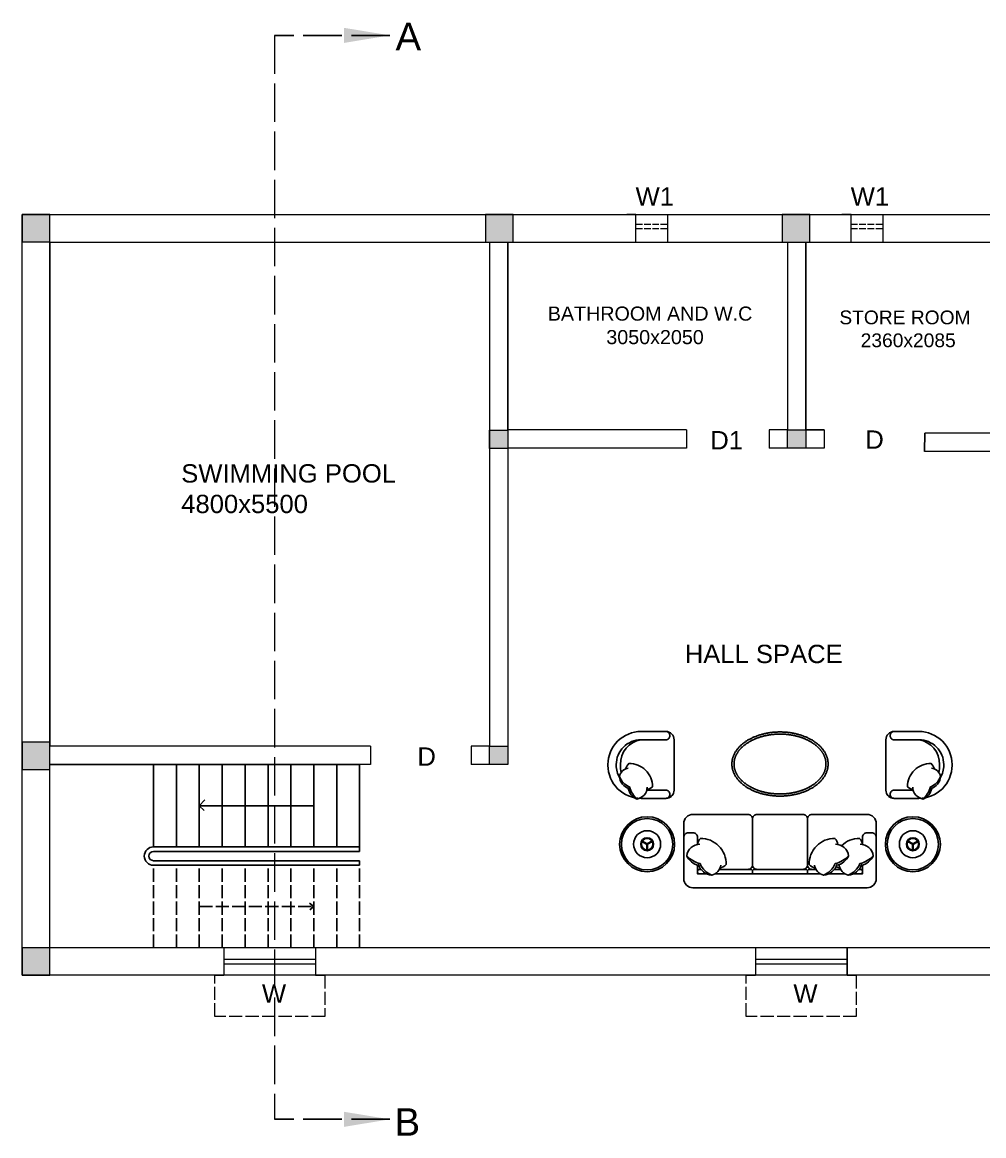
# Model space of a CAD drawing. Header units: millimetres. Extents: x 98839 to 175421, y 74144 to 114536.
# Drawn here: x 159311 to 169804, y 102185 to 114336 of the extents above; entities that cross this region are included whole.
import ezdxf

# ---------------------------------------------------------------- set-up
doc = ezdxf.new("R2010")
doc.units = ezdxf.units.MM
doc.linetypes.add('ACAD_ISO02W100', pattern=[15, 12, -3])
doc.layers.add('staircase', color=1, linetype='Continuous')
doc.styles.get("Standard").update_dxf_attribs({"font": 'Arial.ttf'})
doc.dimstyles.new('ISO-25', dxfattribs={"dimtxt": 2.5, "dimasz": 2.5, "dimexe": 1.25, "dimexo": 0.625, "dimtad": 1, "dimtxsty": 'Standard', "dimcen": 2.5, "dimadec": 0, "dimazin": 0, "dimtfac": 1, "dimtmove": 0, "dimatfit": 3, "dimfxl": 1, "dimarcsym": 0})

msp = doc.modelspace()

# ---------------------------------------------------------------- hatches: boundary and pattern name
at = {"lineweight": 0}
h = msp.add_hatch(color=256, dxfattribs=at)
h.dxf.hatch_style = 1
h.paths.add_polyline_path([(159611.09907, 112238.66739), (159311.09907, 112238.66739), (159311.09907, 111938.66739), (159611.09907, 111938.66739)])
h = msp.add_hatch(color=256, dxfattribs=at)
h.dxf.hatch_style = 1
h.paths.add_polyline_path([(164668.06142, 112236.5634), (164368.06142, 112236.5634), (164368.06142, 111936.5634), (164668.06142, 111936.5634)])
h = msp.add_hatch(color=256, dxfattribs=at)
h.dxf.hatch_style = 1
h.paths.add_polyline_path([(167905.82621, 112236.5634), (167605.82621, 112236.5634), (167605.82621, 111936.5634), (167905.82621, 111936.5634)])
h = msp.add_hatch(color=256, dxfattribs=at)
h.dxf.hatch_style = 1
h.paths.add_polyline_path([(164611.09907, 109883.47159), (164411.09907, 109883.47159), (164411.09907, 109683.47159), (164611.09907, 109683.47159)])
h = msp.add_hatch(color=256, dxfattribs=at)
h.dxf.hatch_style = 1
h.paths.add_polyline_path([(167861.09907, 109886.5634), (167661.09907, 109886.5634), (167661.09907, 109686.5634), (167861.09907, 109686.5634)])
h = msp.add_hatch(color=256, dxfattribs=at)
h.dxf.hatch_style = 1
h.paths.add_polyline_path([(159611.09907, 106481.56617), (159311.09907, 106481.56617), (159311.09907, 106181.56617), (159611.09907, 106181.56617)])
h = msp.add_hatch(color=256, dxfattribs=at)
h.dxf.hatch_style = 1
h.paths.add_polyline_path([(164611.09907, 106436.5634), (164411.09907, 106436.5634), (164411.09907, 106236.5634), (164611.09907, 106236.5634)])
h = msp.add_hatch(color=256, dxfattribs=at)
h.dxf.hatch_style = 1
h.paths.add_polyline_path([(159611.09907, 104236.5634), (159311.09907, 104236.5634), (159311.09907, 103936.5634), (159611.09907, 103936.5634)])

# ---------------------------------------------------------------- linework, layer by layer
at = {"color": 5, "linetype": 'ACAD_ISO02W100', "lineweight": 0, "ltscale": 35}
msp.add_line((162062.59907, 114192.93994), (162062.59907, 102364.1296), dxfattribs=at)
at = {"linetype": 'ACAD_ISO02W100', "lineweight": 0}
for p, q in [((166007.71298, 112236.5634), (165907.71298, 112236.5634)), ((168355.6269, 112236.5634), (168255.6269, 112236.5634)), ((161512.59907, 104111.5634), (162512.59907, 104111.5634)), ((161512.59907, 104061.5634), (162512.59907, 104061.5634)), ((167312.59907, 104111.5634), (168312.59907, 104111.5634)), ((167312.59907, 104061.5634), (168312.59907, 104061.5634)), ((161412.59907, 103936.5634), (161512.59907, 103936.5634)), ((162512.59907, 103936.5634), (162612.59907, 103936.5634)), ((167212.59907, 103936.5634), (167312.59907, 103936.5634)), ((168312.59907, 103936.5634), (168412.59907, 103936.5634))]:
    msp.add_line(p, q, dxfattribs=at)
at = {"lineweight": 0}
for p, q in [((166007.71298, 111936.5634), (166007.71298, 112236.5634)), ((166357.71298, 111936.5634), (166357.71298, 112236.5634)), ((168355.6269, 111936.5634), (168355.6269, 112236.5634)), ((168705.6269, 111936.5634), (168705.6269, 112236.5634)), ((159611.09907, 106436.5634), (159611.09907, 111936.5634)), ((159611.09907, 111936.5634), (164411.09907, 111936.5634)), ((159611.09907, 106436.5634), (159611.09907, 111936.5634)), ((159611.09907, 111936.5634), (159611.09907, 106436.5634)), ((164411.09907, 111936.5634), (164411.09907, 106436.5634)), ((164611.09907, 111936.5634), (164611.09907, 109886.5634)), ((164611.09907, 111936.5634), (166611.09907, 111936.5634)), ((164611.09907, 110636.5634), (164611.09907, 111936.5634)), ((164611.09907, 111936.5634), (167661.09907, 111936.5634)), ((164611.09907, 109886.5634), (164611.09907, 111936.5634)), ((167661.09907, 111936.5634), (167661.09907, 109886.5634)), ((167861.09907, 111936.5634), (167861.09907, 109886.5634)), ((167861.09907, 111936.5634), (169411.09907, 111936.5634)), ((167861.09907, 109886.5634), (167861.09907, 111936.5634)), ((169411.09907, 111936.5634), (170211.09907, 111936.5634)), ((166561.09907, 109886.5634), (164611.09907, 109886.5634)), ((166561.09907, 109886.5634), (166561.09907, 109686.5634)), ((167661.09907, 109886.5634), (167461.09907, 109886.5634)), ((167461.09907, 109886.5634), (167461.09907, 109686.5634)), ((168061.09907, 109886.5634), (167861.09907, 109886.5634)), ((167861.09907, 109886.5634), (168061.09907, 109886.5634)), ((170219.21302, 109853.09384), (169161.09907, 109853.09384)), ((164611.09907, 109686.5634), (164611.09907, 106236.5634)), ((166561.09907, 109686.5634), (164611.09907, 109686.5634)), ((167861.09907, 109686.5634), (167461.09907, 109686.5634)), ((168061.09907, 109686.5634), (167861.09907, 109686.5634)), ((170419.21302, 109653.09384), (169156.38845, 109653.09384)), ((163111.09907, 106436.5634), (159611.09907, 106436.5634)), ((163111.09907, 106436.5634), (163111.09907, 106236.5634)), ((164411.09907, 106436.5634), (164211.09907, 106436.5634)), ((164211.09907, 106436.5634), (164211.09907, 106236.5634)), ((163111.09907, 106236.5634), (159611.09907, 106236.5634)), ((164611.09907, 106236.5634), (164211.09907, 106236.5634)), ((161512.59907, 104236.5634), (161512.59907, 103936.5634)), ((161512.59907, 104236.5634), (161512.59907, 103936.5634)), ((162512.59907, 104236.5634), (162512.59907, 103936.5634)), ((162512.59907, 104236.5634), (162512.59907, 103936.5634)), ((167312.59907, 104236.5634), (167312.59907, 103936.5634)), ((167312.59907, 104236.5634), (167312.59907, 103936.5634)), ((168312.59907, 103936.5634), (168312.59907, 104236.5634)), ((168312.59907, 104236.5634), (168312.59907, 103936.5634)), ((168312.59907, 104236.5634), (168312.59907, 103936.5634)), ((170411.09907, 103936.5634), (168312.59907, 103936.5634)), ((170411.09907, 103936.5634), (168312.60312, 103932.4395))]:
    msp.add_line(p, q, dxfattribs=at)
at = {"linetype": 'ACAD_ISO02W100', "lineweight": 0, "ltscale": 6}
for p, q in [((166007.71298, 112131.5634), (166357.71298, 112131.5634)), ((166007.71298, 112086.5634), (166357.71298, 112086.5634)), ((168355.6269, 112131.5634), (168705.6269, 112131.5634)), ((168355.6269, 112086.5634), (168705.6269, 112086.5634))]:
    msp.add_line(p, q, dxfattribs=at)
at = {"color": 7}
msp.add_line((169161.09907, 109853.09384), (169156.38845, 109653.09384), dxfattribs=at)
at = {"color": 3}
msp.add_line((162493.09907, 105786.5634), (161243.09907, 105786.5634), dxfattribs=at)
at = {"color": 7, "ltscale": 0.03}
for p, q in [((166129.06219, 105363.5782), (166067.99627, 105398.83463)), ((166132.21219, 105369.03416), (166071.14627, 105404.29059)), ((166127.48719, 105366.30618), (166127.48719, 105295.79333)), ((166129.06219, 105369.03416), (166190.12811, 105404.29059)), ((166132.21219, 105363.5782), (166193.27811, 105398.83463)), ((166133.78719, 105366.30618), (166133.78719, 105295.79333)), ((169029.06219, 105363.5782), (168967.99627, 105398.83463)), ((169032.21219, 105369.03416), (168971.14627, 105404.29059)), ((169027.48719, 105366.30618), (169027.48719, 105295.79333)), ((169029.06219, 105369.03416), (169090.12811, 105404.29059)), ((169032.21219, 105363.5782), (169093.27811, 105398.83463)), ((169033.78719, 105366.30618), (169033.78719, 105295.79333))]:
    msp.add_line(p, q, dxfattribs=at)
at = {"color": 3, "linetype": 'ACAD_ISO02W100', "ltscale": 12}
for p, q in [((161243.09907, 104686.5634), (162493.09907, 104686.5634)), ((162493.09907, 104686.5634), (162446.87786, 104724.13383)), ((162493.09907, 104686.5634), (162449.20737, 104650.92683))]:
    msp.add_line(p, q, dxfattribs=at)
at = {"linetype": 'ACAD_ISO02W100', "lineweight": 0, "ltscale": 12}
for p, q in [((161412.59907, 103486.5634), (161412.59907, 103936.5634)), ((162612.59907, 103936.5634), (162612.59907, 103486.5634)), ((167212.59907, 103486.5634), (167212.59907, 103936.5634)), ((168412.59907, 103936.5634), (168412.59907, 103486.5634)), ((162612.59907, 103486.5634), (161512.59907, 103486.5634)), ((168412.59907, 103486.5634), (167312.59907, 103486.5634))]:
    msp.add_line(p, q, dxfattribs=at)
at = {"linetype": 'ACAD_ISO02W100', "lineweight": 0, "ltscale": 15}
for p, q in [((161512.59907, 103486.5634), (161412.59907, 103486.5634)), ((167312.59907, 103486.5634), (167212.59907, 103486.5634))]:
    msp.add_line(p, q, dxfattribs=at)
at = {"lineweight": 0}
for points in [[(159311.09907, 111938.66739), (159611.09907, 111938.66739), (159611.09907, 112238.66739), (159311.09907, 112238.66739)], [(164368.06142, 111936.5634), (164668.06142, 111936.5634), (164668.06142, 112236.5634), (164368.06142, 112236.5634)], [(167605.82621, 111936.5634), (167905.82621, 111936.5634), (167905.82621, 112236.5634), (167605.82621, 112236.5634)], [(164411.09907, 109883.47159), (164611.09907, 109883.47159), (164611.09907, 109683.47159), (164411.09907, 109683.47159)], [(167661.09907, 109886.5634), (167861.09907, 109886.5634), (167861.09907, 109686.5634), (167661.09907, 109686.5634)], [(159311.09907, 106181.56617), (159611.09907, 106181.56617), (159611.09907, 106481.56617), (159311.09907, 106481.56617)], [(164411.09907, 106436.5634), (164611.09907, 106436.5634), (164611.09907, 106236.5634), (164411.09907, 106236.5634)], [(159311.09907, 103936.5634), (159611.09907, 103936.5634), (159611.09907, 104236.5634), (159311.09907, 104236.5634)]]:
    msp.add_lwpolyline(points, close=True, dxfattribs=at)
for points in [[(170411.09907, 103936.5634), (159311.09907, 103936.5634), (159311.09907, 112236.5634), (174971.09907, 112236.5634), (174971.09907, 105436.5634)], [(164611.09907, 111936.5634), (167661.09907, 111936.5634)], [(166811.09907, 111936.5634), (167661.09907, 111936.5634)], [(167861.09907, 111936.5634), (169411.09907, 111936.5634)], [(167861.09907, 111936.5634), (169161.09907, 111936.5634)], [(168061.09907, 109886.5634), (168061.09907, 109686.5634)], [(170211.09907, 104236.5634), (159611.09907, 104236.5634), (159611.09907, 106236.5634)]]:
    msp.add_lwpolyline(points, dxfattribs=at)
at = {"color": 7, "ltscale": 0.03}
for points in [[(166424.57379, 106231.30618), (166424.57379, 106506.30618, 0.414213563), (166334.40986, 106596.47012), (166063.91805, 106596.47012, 0.4142135624), (165703.26232, 106235.81438), (165703.26232, 106231.30618), (165703.26232, 106226.79799, 0.4142135624), (166063.91805, 105866.14225), (166334.40986, 105866.14225, 0.414213563), (166424.57379, 105956.30618), (166424.57379, 106231.30618)], [(168736.70058, 106231.30618), (168736.70058, 106506.30618, -0.414213563), (168826.86452, 106596.47012), (169097.35632, 106596.47012, -0.4142135624), (169458.01206, 106235.81438), (169458.01206, 106231.30618), (169458.01206, 106226.79799, -0.4142135624), (169097.35632, 105866.14225), (168826.86452, 105866.14225, -0.414213563), (168736.70058, 105956.30618), (168736.70058, 106231.30618)]]:
    msp.add_lwpolyline(points, format="xyb", dxfattribs=at)
at = {"color": 7}
for points in [[(166063.91359, 106506.30618), (166334.40986, 106506.30618, 0.4142135624), (166379.49182, 106551.38815), (166379.49182, 106551.38815, 0.4142135624), (166334.40986, 106596.47012)], [(169097.36079, 106506.30618), (168826.86452, 106506.30618, -0.4142135624), (168781.78255, 106551.38815), (168781.78255, 106551.38815, -0.4142135624), (168826.86452, 106596.47012)], [(166063.91805, 106506.30618, 0.4142135624), (165793.42625, 106235.81438), (165793.42625, 106231.30618)], [(166063.91805, 106506.30618, 0.3727189106), (165838.50822, 106235.81438), (165838.50822, 106231.30618)], [(169097.35632, 106506.30618, -0.3727189106), (169322.76616, 106235.81438), (169322.76616, 106231.30618)], [(169097.35632, 106506.30618, -0.4142135624), (169367.84813, 106235.81438), (169367.84813, 106231.30618)], [(165829.10304, 106092.53063, -0.1305914895), (165793.42625, 106226.79799), (165793.42625, 106231.30618)], [(165848.22226, 106149.93579, -0.0723842364), (165838.50822, 106226.79799), (165838.50822, 106231.30618)], [(166129.29525, 105965.22448, 0.1655406299), (166188.86107, 105993.11362, 0.4259891687), (165930.60136, 106246.30269, 0.1215233233), (165895.00477, 106186.20046, -7.1154642914)], [(169031.97913, 105965.22448, -0.1655406299), (168972.41331, 105993.11362, -0.4259891687), (169230.67301, 106246.30269, -0.1215233233), (169266.26961, 106186.20046, 7.1154642914)], [(169313.05211, 106149.93579, 0.0723842364), (169322.76616, 106226.79799), (169322.76616, 106231.30618)], [(169332.17134, 106092.53063, 0.1305914895), (169367.84813, 106226.79799), (169367.84813, 106231.30618)], [(165934.75689, 105972.32708, -0.3066634949), (165827.29747, 106106.79034, -0.3063299663), (165925.43616, 106194.63146, 0.8728471598)], [(166018.40967, 105858.76841, -0.1477298759), (165940.93174, 105990.53008, -0.2133427586), (165827.29747, 106106.79034, -0.1786618102)], [(169142.86471, 105858.76841, 0.1477298759), (169220.34263, 105990.53008, 0.2133427586), (169333.9769, 106106.79034, 0.1786618102)], [(169226.51749, 105972.32708, 0.3066634949), (169333.9769, 106106.79034, 0.3063299663), (169235.83822, 106194.63146, -0.8728471598)], [(166132.04394, 105987.94651, -0.3567723648), (166018.40967, 105858.76841, -0.2495420503), (165924.76537, 105975.81562, 9.6168803477)], [(166127.1273, 105956.30618), (166334.40986, 105956.30618, -0.4142135624), (166379.49182, 105911.22422), (166379.49182, 105911.22422, -0.4142135624), (166334.40986, 105866.14225)], [(169034.14708, 105956.30618), (168826.86452, 105956.30618, 0.4142135624), (168781.78255, 105911.22422), (168781.78255, 105911.22422, 0.4142135624), (168826.86452, 105866.14225)], [(169029.23044, 105987.94651, 0.3567723648), (169142.86471, 105858.76841, 0.2495420503), (169236.50901, 105975.81562, -9.6168803477)], [(167230.63719, 105091.30618, 0.4142135624), (167280.63719, 105141.30618), (167280.63719, 105641.30618, 0.4142135624)], [(167930.63719, 105091.30618, -0.4142135624), (167880.63719, 105141.30618), (167880.63719, 105641.30618, -0.4142135624)], [(166530.63719, 105441.30618, -0.4142135624), (166580.63719, 105491.30618), (166630.63719, 105491.30618, -0.4142135624), (166680.63719, 105441.30618), (166680.63719, 105363.83798)], [(168480.63719, 105363.83798), (168480.63719, 105441.30618, -0.4142135624), (168530.63719, 105491.30618), (168580.63719, 105491.30618, -0.4142135624), (168630.63719, 105441.30618)], [(166705.72918, 105366.86398, 0.3567723648), (166562.45893, 105240.83324, 0.2495420503), (166692.27493, 105136.9732, -9.6168803477)], [(166680.52839, 105363.81544, -0.1655406299), (166711.45998, 105429.87935, -0.4259891687), (166992.26968, 105143.44585, -0.1215233233), (166925.61084, 105103.96599, 7.1154642914)], [(168211.39792, 105363.81544, 0.1655406299), (168180.46633, 105429.87935, 0.4259891687), (167899.65663, 105143.44585, 0.1215233233), (167966.31547, 105103.96599, -7.1154642914)], [(168186.19713, 105366.86398, -0.3567723648), (168329.46738, 105240.83324, -0.2495420503), (168199.65138, 105136.9732, 9.6168803477)], [(168480.74599, 105363.81544, 0.1655406299), (168449.8144, 105429.87935, 0.2002311474), (168251.33271, 105349.41985, 0.1215233233)], [(168455.54519, 105366.86398, -0.3567723648), (168598.81544, 105240.83324, -0.2495420503), (168468.99945, 105136.9732, 9.6168803477)], [(166562.45893, 105240.83324, 0.1477298759), (166708.5946, 105154.90318, 0.2133427586), (166837.5378, 105028.87245, 0.1786618102)], [(168329.46738, 105240.83324, -0.1477298759), (168183.33171, 105154.90318, -0.2133427586), (168054.38851, 105028.87245, -0.1786618102)], [(168598.81544, 105240.83324, -0.1477298759), (168452.67977, 105154.90318, -0.2133427586), (168323.73658, 105028.87245, -0.1786618102)], [(166688.40583, 105148.05471, 0.3066634949), (166837.5378, 105028.87245, 0.3063299663), (166934.96159, 105137.71717, -0.8728471598)], [(167330.63719, 105091.30618, -0.4142135624), (167280.63719, 105141.30618)], [(167830.63719, 105091.30618, 0.4142135624), (167880.63719, 105141.30618)], [(168203.52048, 105148.05471, -0.3066634949), (168054.38851, 105028.87245, -0.3063299663), (167956.96472, 105137.71717, 0.8728471598)], [(168193.7442, 105123.51358, 0.071865379), (168235.66353, 105103.96599, -7.1154642914)], [(168472.86855, 105148.05471, -0.3066634949), (168323.73658, 105028.87245, -0.3063299663), (168226.31278, 105137.71717, 0.8728471598)], [(168375.45106, 105041.30618), (168480.63719, 105041.30618), (168480.63719, 105139.56808, -0.4142135624)], [(166718.79299, 105091.30618), (166700.63719, 105091.30618, 0.4142135624), (166680.63719, 105071.30618), (166680.63719, 105061.30618, 0.4142135624), (166700.63719, 105041.30618)], [(166700.63719, 105041.30618), (166785.82331, 105041.30618, 0.4142135624)], [(166869.00518, 105041.30618), (167260.63719, 105041.30618, 0.4142135624), (167280.63719, 105061.30618), (167280.63719, 105071.30618, 0.4142135624), (167260.63719, 105091.30618), (166919.35212, 105091.30618, 0.4142135624)], [(168022.92113, 105041.30618), (167900.63719, 105041.30618, -0.4142135624), (167880.63719, 105061.30618), (167880.63719, 105071.30618, -0.4142135624), (167900.63719, 105091.30618), (167972.57419, 105091.30618, -0.4142135624)], [(168292.2692, 105041.30618), (168106.103, 105041.30618, -0.4142135624)], [(168173.13332, 105091.30618), (168241.92226, 105091.30618, -0.4142135624)], [(168460.63719, 105041.30618), (168375.45106, 105041.30618, -0.4142135624)], [(168442.48138, 105091.30618), (168460.63719, 105091.30618, -0.4142135624), (168480.63719, 105071.30618), (168480.63719, 105061.30618, -0.4142135624), (168460.63719, 105041.30618)]]:
    msp.add_lwpolyline(points, format="xyb", dxfattribs=at)
at = {"color": 3}
msp.add_lwpolyline([(161297.78306, 105733.05126), (161243.09907, 105786.5634), (161304.38001, 105849.18631)], dxfattribs=at)
at = {"color": 7, "ltscale": 0.03}
msp.add_lwpolyline([(166530.63719, 105591.30618, -0.4142135624), (166630.63719, 105691.30618), (167230.63719, 105691.30618, -0.4142135624), (167280.63719, 105641.30618, -0.4142135624), (167330.63719, 105691.30618), (167830.63719, 105691.30618, -0.4142135624), (167880.63719, 105641.30618, -0.4142135624), (167930.63719, 105691.30618), (168530.63719, 105691.30618, -0.4142135624), (168630.63719, 105591.30618), (168630.63719, 104991.30618, -0.4142135624), (168530.63719, 104891.30618), (166630.63719, 104891.30618, -0.4142135624), (166530.63719, 104991.30618)], format="xyb", close=True, dxfattribs=at)
at = {"color": 7}
for points in [[(166680.63719, 105139.56808), (166680.63719, 105041.30618), (166785.82331, 105041.30618)], [(166869.00518, 105041.30618), (168022.92113, 105041.30618)], [(168106.103, 105041.30618), (168292.2692, 105041.30618)]]:
    msp.add_lwpolyline(points, dxfattribs=at)
msp.add_lwpolyline([(167860.63719, 105041.30618), (167300.63719, 105041.30618, -0.4142135624), (167280.63719, 105061.30618), (167280.63719, 105071.30618, -0.4142135624), (167300.63719, 105091.30618), (167860.63719, 105091.30618, -0.4142135624), (167880.63719, 105071.30618), (167880.63719, 105061.30618, -0.4142135624)], format="xyb", close=True, dxfattribs=at)
at = {"color": 7, "ltscale": 0.03}
msp.add_polyline3d([(167055.63719, 106241.30618, 0), (167055.7312, 106234.68274, 0), (167056.01322, 106228.06167, 0), (167056.48313, 106221.44534, 0), (167057.14076, 106214.83612, 0), (167057.98589, 106208.23639, 0), (167059.01822, 106201.6485, 0), (167060.23736, 106195.07481, 0), (167061.64288, 106188.51768, 0), (167063.23429, 106181.97946, 0), (167065.011, 106175.46248, 0), (167066.97239, 106168.96909, 0), (167069.11775, 106162.5016, 0), (167071.44631, 106156.06234, 0), (167073.95725, 106149.65361, 0), (167076.64965, 106143.27771, 0), (167079.52256, 106136.93691, 0), (167082.57494, 106130.6335, 0), (167085.80571, 106124.36972, 0), (167089.2137, 106118.14783, 0), (167092.7977, 106111.97004, 0), (167096.55642, 106105.83858, 0), (167100.48852, 106099.75563, 0), (167104.59258, 106093.72339, 0), (167108.86715, 106087.744, 0), (167113.31067, 106081.8196, 0), (167117.92158, 106075.95233, 0), (167122.69821, 106070.14429, 0), (167127.63885, 106064.39754, 0), (167132.74173, 106058.71415, 0), (167138.00503, 106053.09617, 0), (167143.42686, 106047.54558, 0), (167149.00528, 106042.0644, 0), (167154.73829, 106036.65457, 0), (167160.62384, 106031.31805, 0), (167166.65982, 106026.05673, 0), (167172.84407, 106020.8725, 0), (167179.17436, 106015.76722, 0), (167185.64845, 106010.74272, 0), (167192.264, 106005.8008, 0), (167199.01865, 106000.94322, 0), (167205.90998, 105996.17174, 0), (167212.93552, 105991.48804, 0), (167220.09275, 105986.89382, 0), (167227.37911, 105982.39072, 0), (167234.792, 105977.98036, 0), (167242.32875, 105973.6643, 0), (167249.98666, 105969.4441, 0), (167257.76301, 105965.32127, 0), (167265.65498, 105961.29728, 0), (167273.65978, 105957.37359, 0), (167281.77451, 105953.55158, 0), (167289.99629, 105949.83263, 0), (167298.32216, 105946.21808, 0), (167306.74915, 105942.70921, 0), (167315.27422, 105939.30729, 0), (167323.89434, 105936.01353, 0), (167332.60641, 105932.82911, 0), (167341.40732, 105929.75517, 0), (167350.29391, 105926.79282, 0), (167359.26299, 105923.94311, 0), (167368.31136, 105921.20707, 0), (167377.43578, 105918.58567, 0), (167386.63298, 105916.07986, 0), (167395.89966, 105913.69052, 0), (167405.2325, 105911.41853, 0), (167414.62816, 105909.26468, 0), (167424.08328, 105907.22976, 0), (167433.59448, 105905.31449, 0), (167443.15833, 105903.51955, 0), (167452.77143, 105901.8456, 0), (167462.43032, 105900.29322, 0), (167472.13155, 105898.86298, 0), (167481.87164, 105897.55539, 0), (167491.6471, 105896.37091, 0), (167501.45443, 105895.30998, 0), (167511.29013, 105894.37296, 0), (167521.15066, 105893.5602, 0), (167531.03249, 105892.87199, 0), (167540.9321, 105892.30857, 0), (167550.84592, 105891.87014, 0), (167560.77041, 105891.55687, 0), (167570.70202, 105891.36886, 0), (167580.63719, 105891.30618, 0), (167590.57236, 105891.36886, 0), (167600.50396, 105891.55687, 0), (167610.42846, 105891.87014, 0), (167620.34228, 105892.30857, 0), (167630.24188, 105892.87199, 0), (167640.12372, 105893.5602, 0), (167649.98425, 105894.37296, 0), (167659.81994, 105895.30998, 0), (167669.62728, 105896.37091, 0), (167679.40274, 105897.55539, 0), (167689.14283, 105898.86298, 0), (167698.84406, 105900.29322, 0), (167708.50295, 105901.8456, 0), (167718.11604, 105903.51955, 0), (167727.6799, 105905.31449, 0), (167737.19109, 105907.22976, 0), (167746.64621, 105909.26468, 0), (167756.04188, 105911.41853, 0), (167765.37472, 105913.69052, 0), (167774.6414, 105916.07986, 0), (167783.83859, 105918.58567, 0), (167792.96301, 105921.20707, 0), (167802.01138, 105923.94311, 0), (167810.98047, 105926.79282, 0), (167819.86706, 105929.75517, 0), (167828.66796, 105932.82911, 0), (167837.38003, 105936.01353, 0), (167846.00015, 105939.30729, 0), (167854.52523, 105942.70921, 0), (167862.95221, 105946.21808, 0), (167871.27809, 105949.83263, 0), (167879.49986, 105953.55158, 0), (167887.6146, 105957.37359, 0), (167895.61939, 105961.29728, 0), (167903.51137, 105965.32127, 0), (167911.28771, 105969.4441, 0), (167918.94563, 105973.6643, 0), (167926.48238, 105977.98036, 0), (167933.89526, 105982.39072, 0), (167941.18163, 105986.89382, 0), (167948.33886, 105991.48804, 0), (167955.3644, 105996.17174, 0), (167962.25573, 106000.94322, 0), (167969.01038, 106005.8008, 0), (167975.62593, 106010.74272, 0), (167982.10001, 106015.76722, 0), (167988.43031, 106020.8725, 0), (167994.61456, 106026.05673, 0), (168000.65054, 106031.31805, 0), (168006.53608, 106036.65457, 0), (168012.26909, 106042.0644, 0), (168017.84751, 106047.54558, 0), (168023.26934, 106053.09617, 0), (168028.53265, 106058.71415, 0), (168033.63553, 106064.39754, 0), (168038.57617, 106070.14429, 0), (168043.3528, 106075.95233, 0), (168047.9637, 106081.8196, 0), (168052.40723, 106087.744, 0), (168056.68179, 106093.72339, 0), (168060.78586, 106099.75563, 0), (168064.71795, 106105.83858, 0), (168068.47668, 106111.97004, 0), (168072.06068, 106118.14783, 0), (168075.46867, 106124.36972, 0), (168078.69944, 106130.6335, 0), (168081.75182, 106136.93691, 0), (168084.62473, 106143.27771, 0), (168087.31713, 106149.65361, 0), (168089.82806, 106156.06234, 0), (168092.15663, 106162.5016, 0), (168094.30199, 106168.96909, 0), (168096.26338, 106175.46248, 0), (168098.04009, 106181.97946, 0), (168099.6315, 106188.51768, 0), (168101.03702, 106195.07481, 0), (168102.25616, 106201.6485, 0), (168103.28848, 106208.23639, 0), (168104.13361, 106214.83612, 0), (168104.79125, 106221.44534, 0), (168105.26116, 106228.06167, 0), (168105.54317, 106234.68274, 0), (168105.63719, 106241.30618, 0), (168105.54317, 106247.92963, 0), (168105.26116, 106254.5507, 0), (168104.79125, 106261.16703, 0), (168104.13361, 106267.77624, 0), (168103.28848, 106274.37598, 0), (168102.25616, 106280.96387, 0), (168101.03702, 106287.53756, 0), (168099.6315, 106294.09469, 0), (168098.04009, 106300.63291, 0), (168096.26338, 106307.14988, 0), (168094.30199, 106313.64328, 0), (168092.15663, 106320.11076, 0), (168089.82806, 106326.55002, 0), (168087.31713, 106332.95875, 0), (168084.62473, 106339.33466, 0), (168081.75182, 106345.67545, 0), (168078.69944, 106351.97887, 0), (168075.46867, 106358.24264, 0), (168072.06068, 106364.46454, 0), (168068.47668, 106370.64232, 0), (168064.71795, 106376.77379, 0), (168060.78586, 106382.85673, 0), (168056.68179, 106388.88898, 0), (168052.40723, 106394.86837, 0), (168047.9637, 106400.79276, 0), (168043.3528, 106406.66003, 0), (168038.57617, 106412.46808, 0), (168033.63553, 106418.21483, 0), (168028.53265, 106423.89821, 0), (168023.26934, 106429.5162, 0), (168017.84751, 106435.06678, 0), (168012.26909, 106440.54796, 0), (168006.53608, 106445.95779, 0), (168000.65054, 106451.29432, 0), (167994.61456, 106456.55564, 0), (167988.43031, 106461.73987, 0), (167982.10001, 106466.84514, 0), (167975.62593, 106471.86964, 0), (167969.01038, 106476.81157, 0), (167962.25573, 106481.66914, 0), (167955.3644, 106486.44063, 0), (167948.33886, 106491.12432, 0), (167941.18163, 106495.71854, 0), (167933.89526, 106500.22164, 0), (167926.48238, 106504.63201, 0), (167918.94563, 106508.94806, 0), (167911.28771, 106513.16826, 0), (167903.51137, 106517.29109, 0), (167895.61939, 106521.31508, 0), (167887.6146, 106525.23878, 0), (167879.49986, 106529.06079, 0), (167871.27809, 106532.77973, 0), (167862.95221, 106536.39429, 0), (167854.52523, 106539.90315, 0), (167846.00015, 106543.30508, 0), (167837.38003, 106546.59884, 0), (167828.66796, 106549.78326, 0), (167819.86706, 106552.85719, 0), (167810.98047, 106555.81954, 0), (167802.01138, 106558.66925, 0), (167792.96301, 106561.4053, 0), (167783.83859, 106564.02669, 0), (167774.6414, 106566.53251, 0), (167765.37472, 106568.92184, 0), (167756.04188, 106571.19384, 0), (167746.64621, 106573.34768, 0), (167737.19109, 106575.3826, 0), (167727.6799, 106577.29788, 0), (167718.11604, 106579.09281, 0), (167708.50295, 106580.76677, 0), (167698.84406, 106582.31914, 0), (167689.14283, 106583.74938, 0), (167679.40274, 106585.05697, 0), (167669.62728, 106586.24145, 0), (167659.81994, 106587.30239, 0), (167649.98425, 106588.2394, 0), (167640.12372, 106589.05216, 0), (167630.24188, 106589.74038, 0), (167620.34228, 106590.3038, 0), (167610.42846, 106590.74222, 0), (167600.50396, 106591.0555, 0), (167590.57236, 106591.24351, 0), (167580.63719, 106591.30618, 0), (167570.70202, 106591.24351, 0), (167560.77041, 106591.0555, 0), (167550.84592, 106590.74222, 0), (167540.9321, 106590.3038, 0), (167531.03249, 106589.74038, 0), (167521.15066, 106589.05216, 0), (167511.29013, 106588.2394, 0), (167501.45443, 106587.30239, 0), (167491.6471, 106586.24145, 0), (167481.87164, 106585.05697, 0), (167472.13155, 106583.74938, 0), (167462.43032, 106582.31914, 0), (167452.77143, 106580.76677, 0), (167443.15833, 106579.09281, 0), (167433.59448, 106577.29788, 0), (167424.08328, 106575.3826, 0), (167414.62816, 106573.34768, 0), (167405.2325, 106571.19384, 0), (167395.89966, 106568.92184, 0), (167386.63298, 106566.53251, 0), (167377.43578, 106564.02669, 0), (167368.31136, 106561.4053, 0), (167359.26299, 106558.66925, 0), (167350.29391, 106555.81954, 0), (167341.40732, 106552.85719, 0), (167332.60641, 106549.78326, 0), (167323.89434, 106546.59884, 0), (167315.27422, 106543.30508, 0), (167306.74915, 106539.90315, 0), (167298.32216, 106536.39429, 0), (167289.99629, 106532.77973, 0), (167281.77451, 106529.06079, 0), (167273.65978, 106525.23878, 0), (167265.65498, 106521.31508, 0), (167257.76301, 106517.29109, 0), (167249.98666, 106513.16826, 0), (167242.32875, 106508.94806, 0), (167234.792, 106504.63201, 0), (167227.37911, 106500.22164, 0), (167220.09275, 106495.71854, 0), (167212.93552, 106491.12432, 0), (167205.90998, 106486.44063, 0), (167199.01865, 106481.66914, 0), (167192.264, 106476.81157, 0), (167185.64845, 106471.86964, 0), (167179.17436, 106466.84514, 0), (167172.84407, 106461.73987, 0), (167166.65982, 106456.55564, 0), (167160.62384, 106451.29432, 0), (167154.73829, 106445.95779, 0), (167149.00528, 106440.54796, 0), (167143.42686, 106435.06678, 0), (167138.00503, 106429.5162, 0), (167132.74173, 106423.89821, 0), (167127.63885, 106418.21483, 0), (167122.69821, 106412.46808, 0), (167117.92158, 106406.66003, 0), (167113.31067, 106400.79276, 0), (167108.86715, 106394.86837, 0), (167104.59258, 106388.88898, 0), (167100.48852, 106382.85673, 0), (167096.55642, 106376.77379, 0), (167092.7977, 106370.64232, 0), (167089.2137, 106364.46454, 0), (167085.80571, 106358.24264, 0), (167082.57494, 106351.97887, 0), (167079.52256, 106345.67545, 0), (167076.64965, 106339.33466, 0), (167073.95725, 106332.95875, 0), (167071.44631, 106326.55002, 0), (167069.11775, 106320.11076, 0), (167066.97239, 106313.64328, 0), (167065.011, 106307.14988, 0), (167063.23429, 106300.63291, 0), (167061.64288, 106294.09469, 0), (167060.23736, 106287.53756, 0), (167059.01822, 106280.96387, 0), (167057.98589, 106274.37598, 0), (167057.14076, 106267.77624, 0), (167056.48313, 106261.16703, 0), (167056.01322, 106254.5507, 0), (167055.7312, 106247.92963, 0), (167055.63719, 106241.30618, 0)], dxfattribs=at)
at = {"color": 7, "linetype": 'Continuous'}
msp.add_polyline3d([(167078.97052, 106241.30618, 0), (167079.00109, 106237.72678, 0), (167079.09335, 106234.13085, 0), (167079.24809, 106230.51887, 0), (167079.46614, 106226.89136, 0), (167079.7483, 106223.24881, 0), (167080.09539, 106219.59173, 0), (167080.50821, 106215.92063, 0), (167080.98757, 106212.23599, 0), (167081.5343, 106208.53833, 0), (167082.14918, 106204.82814, 0), (167082.83305, 106201.10594, 0), (167083.5867, 106197.37221, 0), (167084.41094, 106193.62747, 0), (167085.3066, 106189.87221, 0), (167086.27447, 106186.10694, 0), (167087.31537, 106182.33216, 0), (167088.43012, 106178.54837, 0), (167089.61951, 106174.75608, 0), (167090.88436, 106170.95578, 0), (167092.22548, 106167.14797, 0), (167093.64371, 106163.33318, 0), (167095.14054, 106159.51242, 0), (167096.71656, 106155.68694, 0), (167098.37189, 106151.85787, 0), (167100.10663, 106148.02635, 0), (167101.92091, 106144.19353, 0), (167103.81484, 106140.36055, 0), (167105.78854, 106136.52853, 0), (167107.84213, 106132.69864, 0), (167109.97571, 106128.87199, 0), (167112.18941, 106125.04973, 0), (167114.48334, 106121.23301, 0), (167116.85762, 106117.42296, 0), (167119.31236, 106113.62072, 0), (167121.84768, 106109.82743, 0), (167124.46369, 106106.04424, 0), (167127.16052, 106102.27227, 0), (167129.93827, 106098.51267, 0), (167132.79706, 106094.76658, 0), (167135.73702, 106091.03514, 0), (167138.75824, 106087.31949, 0), (167141.86149, 106083.62075, 0), (167145.05178, 106079.93977, 0), (167148.32921, 106076.27749, 0), (167151.69256, 106072.63485, 0), (167155.14061, 106069.01282, 0), (167158.67213, 106065.41235, 0), (167162.2859, 106061.8344, 0), (167165.9807, 106058.27992, 0), (167169.75532, 106054.74988, 0), (167173.60853, 106051.24523, 0), (167177.53911, 106047.76693, 0), (167181.54584, 106044.31594, 0), (167185.62749, 106040.8932, 0), (167189.78286, 106037.49969, 0), (167194.01071, 106034.13635, 0), (167198.30983, 106030.80414, 0), (167202.67899, 106027.50403, 0), (167207.11698, 106024.23696, 0), (167211.62257, 106021.0039, 0), (167216.19454, 106017.8058, 0), (167220.83168, 106014.64363, 0), (167225.53276, 106011.51832, 0), (167230.29656, 106008.43086, 0), (167235.12186, 106005.38218, 0), (167240.00744, 106002.37325, 0), (167244.95207, 105999.40503, 0), (167249.95455, 105996.47847, 0), (167255.01364, 105993.59453, 0), (167260.12813, 105990.75417, 0), (167265.29679, 105987.95834, 0), (167270.5184, 105985.208, 0), (167275.79175, 105982.50411, 0), (167281.11561, 105979.84763, 0), (167286.48877, 105977.23951, 0), (167291.90999, 105974.68071, 0), (167297.37807, 105972.17218, 0), (167302.89177, 105969.71489, 0), (167308.44988, 105967.3098, 0), (167314.05118, 105964.95785, 0), (167319.69445, 105962.66, 0), (167325.37846, 105960.41722, 0), (167331.102, 105958.23046, 0), (167336.85642, 105956.10041, 0), (167342.6273, 105954.02687, 0), (167348.41394, 105952.00958, 0), (167354.21594, 105950.04831, 0), (167360.03291, 105948.14281, 0), (167365.86446, 105946.29285, 0), (167371.71018, 105944.49818, 0), (167377.56968, 105942.75855, 0), (167383.44257, 105941.07374, 0), (167389.32844, 105939.44349, 0), (167395.2269, 105937.86757, 0), (167401.13755, 105936.34573, 0), (167407.06, 105934.87773, 0), (167412.99385, 105933.46333, 0), (167418.93871, 105932.10229, 0), (167424.89417, 105930.79437, 0), (167430.85984, 105929.53932, 0), (167436.83532, 105928.33691, 0), (167442.82023, 105927.18689, 0), (167448.81415, 105926.08902, 0), (167454.8167, 105925.04305, 0), (167460.82747, 105924.04876, 0), (167466.84608, 105923.10589, 0), (167472.87212, 105922.21421, 0), (167478.9052, 105921.37347, 0), (167484.94493, 105920.58343, 0), (167490.9909, 105919.84384, 0), (167497.04271, 105919.15448, 0), (167503.09998, 105918.51509, 0), (167509.16231, 105917.92544, 0), (167515.22929, 105917.38528, 0), (167521.30054, 105916.89437, 0), (167527.37565, 105916.45248, 0), (167533.45423, 105916.05935, 0), (167539.53589, 105915.71474, 0), (167545.62022, 105915.41842, 0), (167551.70683, 105915.17015, 0), (167557.79532, 105914.96968, 0), (167563.88531, 105914.81676, 0), (167569.97638, 105914.71117, 0), (167576.06815, 105914.65265, 0), (167582.16021, 105914.64097, 0), (167588.25218, 105914.67604, 0), (167594.34364, 105914.75807, 0), (167600.43422, 105914.88729, 0), (167606.52351, 105915.06395, 0), (167612.61111, 105915.2883, 0), (167618.69663, 105915.56056, 0), (167624.77968, 105915.88099, 0), (167630.85985, 105916.24983, 0), (167636.93674, 105916.66731, 0), (167643.00997, 105917.13369, 0), (167649.07914, 105917.64919, 0), (167655.14384, 105918.21407, 0), (167661.20369, 105918.82856, 0), (167667.25828, 105919.4929, 0), (167673.30722, 105920.20734, 0), (167679.35012, 105920.97212, 0), (167685.38657, 105921.78748, 0), (167691.41618, 105922.65367, 0), (167697.43855, 105923.57091, 0), (167703.45329, 105924.53946, 0), (167709.46001, 105925.55956, 0), (167715.45829, 105926.63145, 0), (167721.44775, 105927.75536, 0), (167727.428, 105928.93155, 0), (167733.39863, 105930.16025, 0), (167739.35924, 105931.44171, 0), (167745.30945, 105932.77616, 0), (167751.24885, 105934.16384, 0), (167757.17705, 105935.60501, 0), (167763.09365, 105937.0999, 0), (167768.99826, 105938.64875, 0), (167774.89047, 105940.25181, 0), (167780.7699, 105941.90931, 0), (167786.63614, 105943.6215, 0), (167792.4888, 105945.38862, 0), (167798.32749, 105947.2109, 0), (167804.15179, 105949.0886, 0), (167809.96133, 105951.02196, 0), (167815.75571, 105953.01121, 0), (167821.53451, 105955.05659, 0), (167827.29736, 105957.15836, 0), (167833.03901, 105959.31678, 0), (167838.74294, 105961.53167, 0), (167844.40673, 105963.8021, 0), (167850.02917, 105966.12712, 0), (167855.60903, 105968.50576, 0), (167861.14509, 105970.93707, 0), (167866.63613, 105973.4201, 0), (167872.08093, 105975.95388, 0), (167877.47827, 105978.53746, 0), (167882.82693, 105981.16988, 0), (167888.12569, 105983.85019, 0), (167893.37332, 105986.57742, 0), (167898.56862, 105989.35063, 0), (167903.71034, 105992.16884, 0), (167908.79728, 105995.03111, 0), (167913.82822, 105997.93648, 0), (167918.80193, 106000.88399, 0), (167923.71719, 106003.87269, 0), (167928.57278, 106006.90161, 0), (167933.36748, 106009.9698, 0), (167938.10007, 106013.07631, 0), (167942.76933, 106016.22017, 0), (167947.37404, 106019.40042, 0), (167951.91298, 106022.61612, 0), (167956.38492, 106025.86631, 0), (167960.78865, 106029.15001, 0), (167965.12294, 106032.46629, 0), (167969.38658, 106035.81418, 0), (167973.57834, 106039.19273, 0), (167977.697, 106042.60098, 0), (167981.74135, 106046.03796, 0), (167985.71015, 106049.50273, 0), (167989.6022, 106052.99433, 0), (167993.41626, 106056.51179, 0), (167997.15113, 106060.05417, 0), (168000.80557, 106063.6205, 0), (168004.37837, 106067.20983, 0), (168007.8683, 106070.8212, 0), (168011.27415, 106074.45365, 0), (168014.59469, 106078.10623, 0), (168017.82871, 106081.77798, 0), (168020.97501, 106085.46795, 0), (168024.03691, 106089.17527, 0), (168027.01749, 106092.89896, 0), (168029.91685, 106096.63787, 0), (168032.73511, 106100.39085, 0), (168035.47238, 106104.15678, 0), (168038.12879, 106107.9345, 0), (168040.70444, 106111.72289, 0), (168043.19945, 106115.52079, 0), (168045.61395, 106119.32708, 0), (168047.94804, 106123.14061, 0), (168050.20184, 106126.96024, 0), (168052.37547, 106130.78483, 0), (168054.46903, 106134.61325, 0), (168056.48266, 106138.44435, 0), (168058.41646, 106142.27699, 0), (168060.27056, 106146.11004, 0), (168062.04505, 106149.94235, 0), (168063.74007, 106153.77278, 0), (168065.35573, 106157.6002, 0), (168066.89214, 106161.42346, 0), (168068.34948, 106165.24142, 0), (168069.72904, 106169.05278, 0), (168071.03193, 106172.8569, 0), (168072.25895, 106176.65326, 0), (168073.41091, 106180.44136, 0), (168074.48863, 106184.22071, 0), (168075.49292, 106187.9908, 0), (168076.42458, 106191.75113, 0), (168077.28443, 106195.50119, 0), (168078.07328, 106199.24049, 0), (168078.79194, 106202.96851, 0), (168079.44121, 106206.68477, 0), (168080.02191, 106210.38876, 0), (168080.53485, 106214.07997, 0), (168080.98085, 106217.7579, 0), (168081.3607, 106221.42206, 0), (168081.67522, 106225.07193, 0), (168081.92522, 106228.70703, 0), (168082.11152, 106232.32683, 0), (168082.23492, 106235.93085, 0), (168082.29623, 106239.51858, 0), (168082.29623, 106243.09378, 0), (168082.23492, 106246.68151, 0), (168082.11152, 106250.28553, 0), (168081.92522, 106253.90534, 0), (168081.67522, 106257.54043, 0), (168081.3607, 106261.19031, 0), (168080.98085, 106264.85446, 0), (168080.53485, 106268.5324, 0), (168080.02191, 106272.22361, 0), (168079.44121, 106275.92759, 0), (168078.79194, 106279.64385, 0), (168078.07328, 106283.37188, 0), (168077.28443, 106287.11118, 0), (168076.42458, 106290.86124, 0), (168075.49292, 106294.62157, 0), (168074.48863, 106298.39165, 0), (168073.41091, 106302.171, 0), (168072.25895, 106305.95911, 0), (168071.03193, 106309.75547, 0), (168069.72904, 106313.55958, 0), (168068.34948, 106317.37095, 0), (168066.89214, 106321.1889, 0), (168065.35573, 106325.01216, 0), (168063.74007, 106328.83958, 0), (168062.04505, 106332.67002, 0), (168060.27056, 106336.50233, 0), (168058.41646, 106340.33537, 0), (168056.48266, 106344.16802, 0), (168054.46903, 106347.99912, 0), (168052.37547, 106351.82753, 0), (168050.20184, 106355.65212, 0), (168047.94804, 106359.47175, 0), (168045.61395, 106363.28528, 0), (168043.19945, 106367.09157, 0), (168040.70444, 106370.88948, 0), (168038.12879, 106374.67786, 0), (168035.47238, 106378.45559, 0), (168032.73511, 106382.22151, 0), (168029.91685, 106385.9745, 0), (168027.01749, 106389.7134, 0), (168024.03691, 106393.43709, 0), (168020.97501, 106397.14442, 0), (168017.82871, 106400.83438, 0), (168014.59469, 106404.50613, 0), (168011.27415, 106408.15871, 0), (168007.8683, 106411.79116, 0), (168004.37837, 106415.40254, 0), (168000.80557, 106418.99187, 0), (167997.15113, 106422.5582, 0), (167993.41626, 106426.10057, 0), (167989.6022, 106429.61804, 0), (167985.71015, 106433.10963, 0), (167981.74135, 106436.5744, 0), (167977.697, 106440.01139, 0), (167973.57834, 106443.41963, 0), (167969.38658, 106446.79818, 0), (167965.12294, 106450.14607, 0), (167960.78865, 106453.46235, 0), (167956.38492, 106456.74606, 0), (167951.91298, 106459.99624, 0), (167947.37404, 106463.21194, 0), (167942.76933, 106466.3922, 0), (167938.10007, 106469.53606, 0), (167933.36748, 106472.64256, 0), (167928.57278, 106475.71075, 0), (167923.71719, 106478.73968, 0), (167918.80193, 106481.72837, 0), (167913.82822, 106484.67588, 0), (167908.79728, 106487.58125, 0), (167903.71034, 106490.44352, 0), (167898.56862, 106493.26174, 0), (167893.37332, 106496.03494, 0), (167888.12569, 106498.76217, 0), (167882.82693, 106501.44248, 0), (167877.47827, 106504.0749, 0), (167872.08093, 106506.65848, 0), (167866.63613, 106509.19226, 0), (167861.14509, 106511.67529, 0), (167855.60903, 106514.1066, 0), (167850.02917, 106516.48525, 0), (167844.40673, 106518.81026, 0), (167838.74294, 106521.08069, 0), (167833.03901, 106523.29558, 0), (167827.29736, 106525.45401, 0), (167821.53451, 106527.55577, 0), (167815.75571, 106529.60116, 0), (167809.96133, 106531.59041, 0), (167804.15179, 106533.52376, 0), (167798.32749, 106535.40146, 0), (167792.4888, 106537.22375, 0), (167786.63614, 106538.99087, 0), (167780.7699, 106540.70305, 0), (167774.89047, 106542.36056, 0), (167768.99826, 106543.96361, 0), (167763.09365, 106545.51246, 0), (167757.17705, 106547.00735, 0), (167751.24885, 106548.44852, 0), (167745.30945, 106549.83621, 0), (167739.35924, 106551.17066, 0), (167733.39863, 106552.45211, 0), (167727.428, 106553.68081, 0), (167721.44775, 106554.857, 0), (167715.45829, 106555.98092, 0), (167709.46001, 106557.0528, 0), (167703.45329, 106558.0729, 0), (167697.43855, 106559.04145, 0), (167691.41618, 106559.9587, 0), (167685.38657, 106560.82488, 0), (167679.35012, 106561.64024, 0), (167673.30722, 106562.40502, 0), (167667.25828, 106563.11946, 0), (167661.20369, 106563.78381, 0), (167655.14384, 106564.3983, 0), (167649.07914, 106564.96317, 0), (167643.00997, 106565.47868, 0), (167636.93674, 106565.94505, 0), (167630.85985, 106566.36253, 0), (167624.77968, 106566.73137, 0), (167618.69663, 106567.0518, 0), (167612.61111, 106567.32407, 0), (167606.52351, 106567.54841, 0), (167600.43422, 106567.72507, 0), (167594.34364, 106567.8543, 0), (167588.25218, 106567.93632, 0), (167582.16021, 106567.97139, 0), (167576.06815, 106567.95971, 0), (167569.97638, 106567.90119, 0), (167563.88531, 106567.7956, 0), (167557.79532, 106567.64269, 0), (167551.70683, 106567.44221, 0), (167545.62022, 106567.19394, 0), (167539.53589, 106566.89762, 0), (167533.45423, 106566.55302, 0), (167527.37565, 106566.15989, 0), (167521.30054, 106565.71799, 0), (167515.22929, 106565.22708, 0), (167509.16231, 106564.68692, 0), (167503.09998, 106564.09727, 0), (167497.04271, 106563.45788, 0), (167490.9909, 106562.76852, 0), (167484.94493, 106562.02894, 0), (167478.9052, 106561.2389, 0), (167472.87212, 106560.39816, 0), (167466.84608, 106559.50647, 0), (167460.82747, 106558.5636, 0), (167454.8167, 106557.56931, 0), (167448.81415, 106556.52335, 0), (167442.82023, 106555.42548, 0), (167436.83532, 106554.27546, 0), (167430.85984, 106553.07304, 0), (167424.89417, 106551.818, 0), (167418.93871, 106550.51007, 0), (167412.99385, 106549.14903, 0), (167407.06, 106547.73464, 0), (167401.13755, 106546.26664, 0), (167395.2269, 106544.7448, 0), (167389.32844, 106543.16887, 0), (167383.44257, 106541.53863, 0), (167377.56968, 106539.85381, 0), (167371.71018, 106538.11419, 0), (167365.86446, 106536.31952, 0), (167360.03291, 106534.46955, 0), (167354.21594, 106532.56405, 0), (167348.41394, 106530.60278, 0), (167342.6273, 106528.5855, 0), (167336.85642, 106526.51195, 0), (167331.102, 106524.3819, 0), (167325.37846, 106522.19514, 0), (167319.69445, 106519.95236, 0), (167314.05118, 106517.65452, 0), (167308.44988, 106515.30257, 0), (167302.89177, 106512.89747, 0), (167297.37807, 106510.44018, 0), (167291.90999, 106507.93166, 0), (167286.48877, 106505.37286, 0), (167281.11561, 106502.76474, 0), (167275.79175, 106500.10825, 0), (167270.5184, 106497.40436, 0), (167265.29679, 106494.65403, 0), (167260.12813, 106491.8582, 0), (167255.01364, 106489.01783, 0), (167249.95455, 106486.13389, 0), (167244.95207, 106483.20733, 0), (167240.00744, 106480.23911, 0), (167235.12186, 106477.23018, 0), (167230.29656, 106474.18151, 0), (167225.53276, 106471.09404, 0), (167220.83168, 106467.96874, 0), (167216.19454, 106464.80656, 0), (167211.62257, 106461.60846, 0), (167207.11698, 106458.3754, 0), (167202.67899, 106455.10834, 0), (167198.30983, 106451.80822, 0), (167194.01071, 106448.47602, 0), (167189.78286, 106445.11268, 0), (167185.62749, 106441.71916, 0), (167181.54584, 106438.29643, 0), (167177.53911, 106434.84543, 0), (167173.60853, 106431.36713, 0), (167169.75532, 106427.86248, 0), (167165.9807, 106424.33244, 0), (167162.2859, 106420.77797, 0), (167158.67213, 106417.20002, 0), (167155.14061, 106413.59955, 0), (167151.69256, 106409.97751, 0), (167148.32921, 106406.33488, 0), (167145.05178, 106402.67259, 0), (167141.86149, 106398.99162, 0), (167138.75824, 106395.29287, 0), (167135.73702, 106391.57722, 0), (167132.79706, 106387.84578, 0), (167129.93827, 106384.09969, 0), (167127.16052, 106380.3401, 0), (167124.46369, 106376.56813, 0), (167121.84768, 106372.78493, 0), (167119.31236, 106368.99164, 0), (167116.85762, 106365.1894, 0), (167114.48334, 106361.37935, 0), (167112.18941, 106357.56263, 0), (167109.97571, 106353.74038, 0), (167107.84213, 106349.91373, 0), (167105.78854, 106346.08383, 0), (167103.81484, 106342.25182, 0), (167101.92091, 106338.41883, 0), (167100.10663, 106334.58601, 0), (167098.37189, 106330.7545, 0), (167096.71656, 106326.92543, 0), (167095.14054, 106323.09994, 0), (167093.64371, 106319.27918, 0), (167092.22548, 106315.46439, 0), (167090.88436, 106311.65659, 0), (167089.61951, 106307.85629, 0), (167088.43012, 106304.06399, 0), (167087.31537, 106300.2802, 0), (167086.27447, 106296.50542, 0), (167085.3066, 106292.74015, 0), (167084.41094, 106288.98489, 0), (167083.5867, 106285.24015, 0), (167082.83305, 106281.50643, 0), (167082.14918, 106277.78422, 0), (167081.5343, 106274.07404, 0), (167080.98757, 106270.37637, 0), (167080.50821, 106266.69174, 0), (167080.09539, 106263.02063, 0), (167079.7483, 106259.36355, 0), (167079.46614, 106255.72101, 0), (167079.24809, 106252.09349, 0), (167079.09335, 106248.48152, 0), (167079.00109, 106244.88558, 0), (167078.97052, 106241.30618, 0)], dxfattribs=at)
at = {"color": 7, "ltscale": 0.03}
for centre, radius in [((166130.63719, 105366.30618), 300), ((169030.63719, 105366.30618), 300), ((166130.63719, 105366.30618), 147.46606), ((169030.63719, 105366.30618), 147.46606), ((166130.63719, 105366.30618), 70.58318), ((166130.63719, 105366.30618), 63.26349), ((169030.63719, 105366.30618), 70.58318), ((169030.63719, 105366.30618), 63.26349)]:
    msp.add_circle(centre, radius, dxfattribs=at)
at = {"color": 7}
for centre in [(166130.63719, 105366.30618), (169030.63719, 105366.30618)]:
    msp.add_circle(centre, 280, dxfattribs=at)
at = {"layer": 'staircase'}
for p, q in [((160743.09907, 106236.5634), (159611.04423, 106236.5634)), ((160743.09907, 106236.5634), (160743.09907, 105336.5634)), ((160743.09907, 106236.5634), (162993.09907, 106236.5634)), ((160993.09907, 106236.5634), (160993.09907, 105336.5634)), ((161243.09907, 106236.5634), (161243.09907, 105336.5634)), ((161493.09907, 106236.5634), (161493.09907, 105336.5634)), ((161743.09907, 106236.5634), (161743.09907, 105336.5634)), ((161993.09907, 106236.5634), (161993.09907, 105336.5634)), ((162243.09907, 106236.5634), (162243.09907, 105336.5634)), ((162493.09907, 106236.5634), (162493.09907, 105336.5634)), ((162743.09907, 106236.5634), (162743.09907, 105336.5634)), ((162993.09907, 106236.5634), (162993.09907, 105336.5634)), ((162993.09907, 105336.5634), (160743.09907, 105336.5634)), ((162993.09907, 105286.5634), (160743.09907, 105286.5634)), ((162993.09907, 105286.5634), (162993.09907, 105336.5634)), ((162993.09907, 105186.5634), (160743.09907, 105186.5634)), ((162993.09907, 105136.5634), (160743.09907, 105136.5634)), ((162993.09907, 105186.5634), (162993.09907, 105136.5634))]:
    msp.add_line(p, q, dxfattribs=at)
at = {"layer": 'staircase', "linetype": 'ACAD_ISO02W100', "ltscale": 12}
for p, q in [((160743.09907, 104236.5634), (160743.09907, 105136.5634)), ((160993.09907, 104236.5634), (160993.09907, 105136.5634)), ((161243.09907, 104236.5634), (161243.09907, 105136.5634)), ((161493.09907, 104236.5634), (161493.09907, 105136.5634)), ((161743.09907, 104236.5634), (161743.09907, 105136.5634)), ((161993.09907, 104236.5634), (161993.09907, 105136.5634)), ((162243.09907, 104236.5634), (162243.09907, 105136.5634)), ((162493.09907, 104236.5634), (162493.09907, 105136.5634)), ((162743.09907, 104236.5634), (162743.09907, 105136.5634)), ((162993.09907, 104236.5634), (162993.09907, 105136.5634))]:
    msp.add_line(p, q, dxfattribs=at)
at = {"layer": 'staircase'}
for radius in [100, 50]:
    msp.add_arc((160743.09907, 105236.5634), radius, 90, 270, dxfattribs=at)

# ---------------------------------------------------------------- texts
at = {"attachment_point": 1}
for s, width, heights, insert, char_height in [('A', 2102.6069868, [0], (163384.67454, 114329.88119), 300), ('W1', 2102.6069868, [0], (166004.50963, 112534.87382), 200), ('W1', 2102.6069868, [0], (168352.42355, 112534.87382), 200), (' {\\H0.76923x;BATHROOM AND W.C\\P            3050x2050}', 2539.9758244, [0], (164968.70336, 111233.73391), 200), ('  STORE ROOM        \\P      2360x2085', 2914.2102968, [781.16055], (168112.00982, 111190.31879), 150), ('D1', 2102.6069868, [0], (166820.15065, 109874.96744), 200), ('D', 2102.6069868, [0], (168512.07786, 109881.44807), 200), ('  SWIMMING POOL      \\P  4800x5500', 2914.2102968, [781.16055], (160890.84803, 109513.00564), 200), ('HALL SPACE', 2914.2102968, [781.16055], (166541.45372, 107542.69524), 200), ('D', 2102.6069868, [0], (163623.40061, 106422.64678), 200), ('W', 2102.6069868, [0], (161926.83405, 103836.5014), 200), ('W', 2102.6069868, [0], (167726.83405, 103836.5014), 200), ('B', 2102.6069868, [0], (163373.46017, 102485.05544), 300)]:
    msp.add_mtext_dynamic_manual_height_columns(s, width=width, gutter_width=7783.76116, heights=heights, dxfattribs=dict(at, insert=insert, char_height=char_height))

# ---------------------------------------------------------------- leaders
at = {"color": 5, "linetype": 'ACAD_ISO02W100', "lineweight": 0, "ltscale": 35}
for points in [[(163323.38835, 114192.93994), (162062.59907, 114192.93994)], [(163323.38835, 102364.1296), (162062.59907, 102364.1296)]]:
    msp.add_leader(points, dimstyle='ISO-25', override={"dimasz": 500}, dxfattribs=at)

doc.saveas('drawing.dxf')
